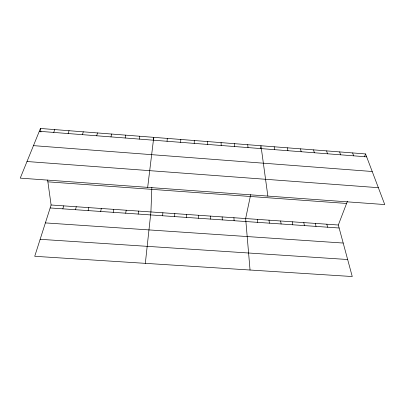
<?xml version="1.0" encoding="UTF-8"?>
<svg xmlns="http://www.w3.org/2000/svg" width="405" height="405" viewBox="0 0 405 405"><rect width="100%" height="100%" fill="white"/><g stroke="black" fill="none" stroke-linecap="round" stroke-linejoin="round"><path stroke-width="0.61" d="M198.516 218.249L198.546 215.268M194.213 143.385L194.278 140.52M186.589 217.424L186.69 214.442M151.855 187.464L150.923 211.947L145.329 263.351M153.642 140.398L153.758 137.346L147.673 187.368M180.655 142.327L180.812 139.462M174.626 216.594L174.803 213.612M162.628 215.759L162.881 212.782M167.057 141.269L167.311 138.404M138.171 214.063L138.571 211.086M139.31 139.102L139.755 136.247M125.707 213.197L126.183 210.22M113.208 212.331L113.759 209.355M125.16 137.999L125.707 135.143M250.685 194.633L245.648 218.553L250.042 270.024M260.344 148.726L260.972 145.744L267.857 196.086M100.668 211.461L101.301 208.489M110.97 136.89L111.613 134.04M88.098 210.59L88.806 207.618M96.729 135.781L97.473 132.931M75.487 209.714L76.277 206.742M62.841 208.838L63.712 205.867M82.438 134.668L83.283 131.822M47.633 180.038L51.106 204.991L34.724 256.299L352.254 276.534L338.322 225.013L347.439 201.214M68.106 133.549L69.052 130.704M53.723 132.425L54.771 129.585M364.444 156.846L365.553 153.94L40.444 128.466L20.25 178.124L384.75 204.56L365.553 153.94M40.151 239.309L347.652 259.514M45.385 222.902L343.197 243.046M51.106 204.991L338.322 225.013M50.159 207.957L339.132 228.005M47.881 181.84L346.589 203.447M27.003 161.519L378.351 187.687M33.463 145.638L372.215 171.502M39.295 131.296L366.657 156.846M352.623 152.928L353.636 155.829M339.648 151.91L340.575 154.811M326.638 150.893L327.478 153.789M313.586 149.87L314.336 152.761M326.85 224.213L327.589 227.205M300.495 148.843L301.158 151.733M315.343 223.408L316.016 226.4M303.806 222.608L304.413 225.595M287.358 147.815L287.935 150.701M292.238 221.798L292.774 224.79M274.185 146.782L274.671 149.668M280.64 220.988L281.105 223.98M40.444 128.466L40.94 131.995M269.006 220.178L269.406 223.165M257.347 219.368L257.671 222.355M247.713 144.706L248.017 147.587M234.419 143.664L234.632 146.539M233.923 217.733L234.105 220.72M221.079 142.621L221.201 145.491M222.163 216.913L222.274 219.9M210.372 216.093L210.413 219.075M207.699 141.573L207.73 144.443"/></g></svg>
